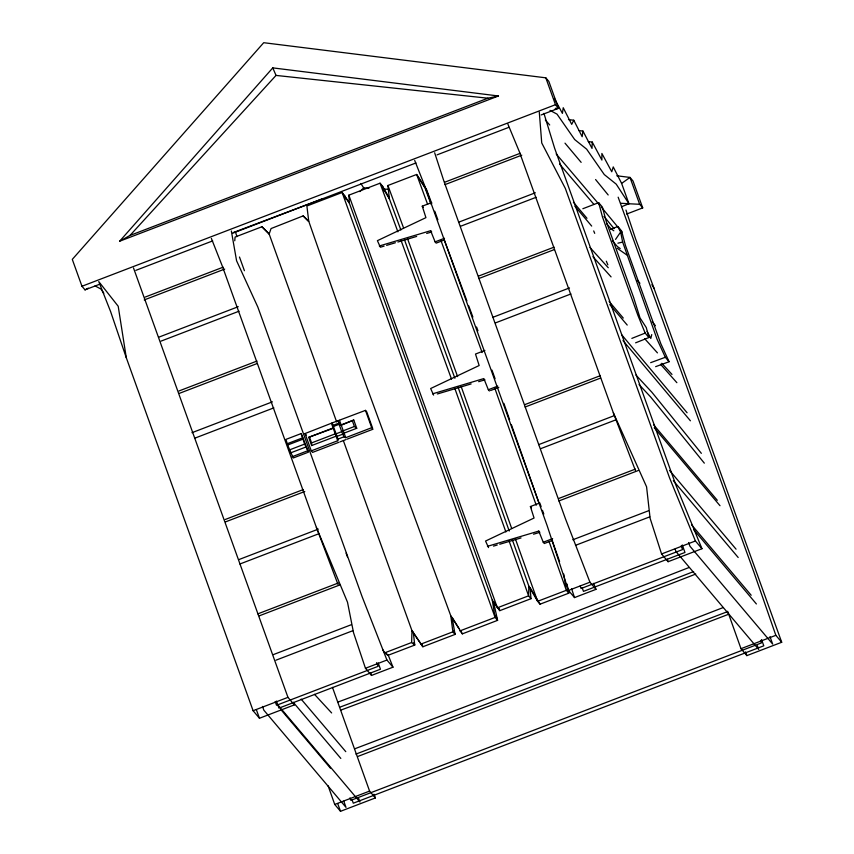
<?xml version="1.0" encoding="UTF-8"?>
<svg xmlns="http://www.w3.org/2000/svg" width="854" height="854" viewBox="0 0 854 854"><rect width="100%" height="100%" fill="white"/><g stroke="black" fill="none" stroke-linecap="round" stroke-linejoin="round"><path stroke-width="1.28" d="M512.347 539.813L528.829 586.143L528.594 595.825L531.017 598.686L499.814 610.653L492.288 600.149L349.35 203.124L342.123 192.492L306.885 206.006L308.753 221.271L362.416 375.034L450.795 615.819L462.345 633.86L497.583 620.346L493.484 601.558L499.814 610.653L498.917 608.165M382.688 649.627L384.77 652.819L387.876 655.37L414.734 645.08L411.628 642.518L411.98 630.711L343.425 440.803M588.278 141.604L592.238 142.063L592.025 148.404L582.951 131.078L579.001 130.598M234.754 240.796L235.085 237.049L261.943 226.758L268.935 233.793M582.951 131.078L582.161 136.725L573.781 120.222L568.486 119.613M332.153 422.943L305.038 433.554L311.272 450.869L337.714 440.739L337.981 439.105L332.153 422.943L365.469 410.379L366.75 411.906L372.547 427.993M651.741 334.587L650.812 338.44L647.129 331.384M336.679 421.993L269.149 233.996L271.06 228.552L303.138 215.902L308.753 221.271M337.714 440.739L331.48 423.413M347.023 439.18L372.995 429.22L371.703 427.705L345.742 437.664L339.497 420.339M573.781 120.222L571.71 124.374L563.224 107.732L562.423 113.379L554.395 98.53M615.574 239.376L620.634 232.032L617.826 226.534L610.535 229.331M119.635 241.234L272.778 67.882L498.448 95.979L119.635 241.234L130 235.437L487.89 98.21L498.448 95.979M130 235.437L276.034 75.419L487.89 98.21M359.908 191.616L363.665 187.837L368.971 188.158M642.71 207.896L639.667 204.298L628.95 203.754L621.627 183.418L629.996 177.418L633.027 181.016L642.71 207.896L626.59 214.066M340.906 425.388L353.769 420.04L356.737 428.281L344.109 433.117M541.158 114.948L558.516 108.298L548.844 81.418L545.802 77.821L263.715 42.7L72.291 259.381L81.963 286.261L85.005 289.858L88.325 288.14M621.531 206.743L628.95 203.754L616.236 184.176L604.28 174.568L586.634 149.151L574.678 139.554L557.032 114.137L550.008 110.369M631.853 338.387L645.165 333.081L648.912 337.522L635.611 342.828M688.997 567.526L480.588 648.837L338.173 701.977M693.672 571.55L481.282 654.41L340.372 706.973M695.764 574.048L482.862 657.11L341.056 710.026M723.242 607.536L573.995 665.319L355.029 748.691M81.963 286.261L555.484 104.7L558.516 108.298L554.865 109.184M85.005 289.858L99.875 284.158M135.818 270.366L212.678 240.903M232.512 233.302L415.962 162.954M437.034 154.873L508.931 127.31M349.35 203.124L348.838 195.171L380.041 183.204L382.464 186.065L389.339 198.107M400.868 229.972L389.403 198.897L387.919 185.489L416.635 174.472L426.69 189.876L431.75 203.551M145.201 297.064L223.182 267.163M444.763 182.201L520.267 153.25M144.241 299.925L224.709 269.074M445.041 184.592L521.794 155.161M384.129 246.112L380.372 247.222L377.404 240.668L425.922 217.653L422.26 206.177L431.665 202.579M159.025 337.084L238.255 306.703M458.587 222.221L535.341 192.79M161.054 341.109L239.045 311.208M460.616 226.246L536.131 197.295M379.315 245.973L430.619 230.708L435.113 241.874L444.507 238.266M444.4 239.974L436.17 243.123L435.113 241.874M582.844 208.728L598.654 202.665L602.412 207.106L606.244 221.474L633.636 297.555L639.998 317.848L646.275 327.573L648.912 337.522M178.998 390.961L256.99 361.061M478.56 276.098L554.075 247.148M179.233 393.406L257.214 363.505M478.795 278.543L554.299 249.592M191.969 432.69L272.426 401.839M492.769 317.357L569.511 287.926M194.616 438.251L273.846 407.87M495.416 322.919L570.931 293.957M484.901 350.439L475.497 354.047L479.158 365.523L430.64 388.527L433.608 395.092M301.195 433.554L304.632 444.091L308.497 452.14L301.195 433.554L285.951 439.394L287.627 445.03L293.264 457.979L307.333 452.588M332.975 425.388L338.953 423.104L338.131 420.648M287.488 443.642L302.722 437.803M333.113 426.605L339.081 424.31L338.953 423.104M287.627 445.03L302.86 439.191M336.081 436.191L311.657 445.564L308.689 437.323L333.113 427.95M341.141 424.876L353.769 420.04M308.689 437.323L332.889 428.462M289.389 449.941L304.632 444.091M311.657 445.564L311.571 442.916L334.875 433.981M342.892 430.907L354.399 426.498L356.737 428.281M335.75 433.939L341.728 431.654L343.948 436.81L345.742 437.664M290.787 452.812L306.031 446.973M336.935 436.394L342.913 434.099M292.196 456.719L307.429 450.869M337.981 439.105L343.948 436.81M339.006 442.255L312.564 452.396L311.272 450.869M340.148 441.817L345.881 439.618M432.551 393.833L483.855 378.568L488.339 389.734L497.743 386.125M490.58 390.534L498.811 387.385M225.275 519.478L303.255 489.577M524.836 404.615L600.341 375.664M225.563 521.869L304.782 491.498M525.125 407.006L600.629 378.055M239.109 559.498L318.328 529.117M538.671 444.635L614.175 415.684M239.899 564.003L319.118 533.633M540.689 448.67L616.204 419.72M488.52 547.595L485.552 541.041L534.06 518.026L530.398 506.55L539.803 502.942L541.137 506.635M257.844 613.855L338.301 583.004M558.644 498.522L635.387 469.092M259.306 615.819L339.764 584.969M558.868 500.956L638.087 470.586M487.453 546.346L538.767 531.081L543.251 542.237L552.655 538.639M552.538 540.347L544.308 543.496L543.251 542.237M273.28 654.634L351.261 624.733M572.842 539.771L648.357 510.82M275.938 660.195L352.681 630.764M575.5 545.332L649.766 516.851M384.77 652.819L411.628 642.518M420.702 644.183L452.887 631.832L455.054 634.415L422.869 646.756L411.98 630.711L422.869 646.756L421.961 644.258M459.868 630.935L495.106 617.421L497.583 620.346L495.8 615.371M661.572 553.958L695.423 540.977L701.967 548.716L668.116 561.697L661.572 553.958L650.107 518.282L646.574 486.801L613.321 412.738L519.296 151.574L507.82 123.926M253.104 710.72L287.958 697.355L294.32 704.892L259.477 718.257L253.104 710.72L126.285 357.709L110.636 311.667L98.754 281.585L118.204 306.255L126.285 357.709M365.459 668.276L386.926 660.046L392.968 667.198L371.501 675.429L365.459 668.276L353.556 632.771L347.514 602.251L316.375 527.377L222.35 266.213L211.365 238.383M568.465 590.445L589.933 582.204L595.975 589.356L574.518 597.586L568.465 590.445L547.168 525.701L425.676 188.254L414.692 160.424M528.829 586.143L537.625 601.323L540.048 604.184L568.764 593.178L567.024 584.008M726.679 611.955L355.958 754.093M357.709 756.495L728.398 614.346M334.736 804.457L369.59 791.092L375.376 797.935L340.522 811.3L334.736 804.457L328.107 785.797M740.994 648.688L775.838 635.323L781.709 642.272L746.866 655.626L740.994 648.688L727.651 611.272M233.345 232.512L321.755 199.078M650.663 362.672L665.319 357.282L669.077 361.722L655.637 366.665M386.638 245.365L395.391 242.76M397.9 242.013L416.667 236.43M426.68 233.452L431.686 231.968L430.619 230.708M437.365 393.972L471.152 383.916M478.656 381.685L484.923 379.827M493.527 546.112L497.274 544.991M499.782 544.244L521.057 537.924M533.569 534.198L539.824 532.33L538.767 531.081M617.901 243.198L622.651 242.066L657.057 339.209L665.319 357.282M555.858 108.159L558.516 108.298M383.563 189.033L388.869 189.353M620.986 203.273L628.95 203.754M616.812 175.785L629.996 177.418L639.667 204.298M95.05 285.887L100.9 289.026L103.836 293.264M617.218 248.279L626.687 254.866M657.452 352.883L644.738 338.76M613.812 230.783L610.93 228.744L606.778 223.833M620.217 248.557L617.335 246.518L612.489 240.785M308.187 221.101L303.138 215.902M261.943 226.758L269.149 233.996M671.981 374.415L661.775 363.292M676.87 382.688L660.505 364.231M639.038 384.578L650.534 396.843L704.326 463.156M635.942 375.066L651.922 392.296L701.358 453.346M314.486 694.323L331.64 712.941M589.954 247.468L608.261 267.729M592.911 256.67L611.08 276.888M621.68 334.789L687.086 412.749M545.343 120.04L549.698 124.962M622.993 340.586L690.416 420.798M559.605 164.075L593.808 204.298M556.178 153.933L599.551 204.971M345.774 751.648L301.12 699.106M609.105 301.441L623.281 318.072M669.557 470.437L736.063 549.175M673.336 480.685L738.187 557.491M751.189 595.249L691.505 524.73M340.821 758.427L293.338 702.415M609.767 304.558L627.22 325.064M330.445 768.184L280.55 709.226M617.826 226.534L621.584 230.975L625.416 245.344L660.804 343.65L669.077 361.722M573.418 202.238L586.965 218.272M574.891 206.188L591.683 226.075M653.577 424.748L717.307 500.295M654.207 427.715L719.997 505.707M422.26 206.177L423.317 207.437M693.896 529.875L756.388 603.959M349.222 202.505L342.123 192.492L495.106 617.421L492.288 600.149M488.339 389.734L489.406 390.983M530.398 506.55L531.466 507.81M305.038 433.554L306.33 435.07M564.996 143.152L581.147 162.356M277.785 704.817L359.961 802.023L358.605 798.276M601.227 206.988L621.99 232.053M603.97 216.393L614.069 228.616M637.404 280.261L639.924 283.293M595.59 179.532L608.176 194.968M652.232 321.638L655.424 325.737M386.35 653.353L387.876 655.37M360.847 183.493L363.665 187.837M458.94 628.373L452.14 617.41L455.054 634.415L453.687 630.668M460.306 630.572L462.345 633.86M540.048 604.184L530.014 587.552L531.017 598.686M389.403 198.897L380.041 183.204L397.9 231.829M651.901 284.702L653.94 288.118L781.709 642.272M592.238 142.063L601.889 160.072L601.878 153.464L611.763 171.75L613.247 166.914L621.627 183.418M272.778 67.882L276.034 75.419M593.701 230.922L594.704 233.345M606.319 261.196L607.834 264.825M645.165 333.081L637.885 315.339L602.486 217.023L598.654 202.665M701.967 548.716L676.133 485.712L554.641 148.276L543.934 113.358M695.423 540.977L669.589 477.973L565.359 188.467L541.735 142.97L539.29 112.12M388.196 655.007L392.968 667.198M386.926 660.046L362.107 596.658L257.876 307.152L236.579 260.758L231.349 230.986M593.658 583.335L595.975 589.356M589.933 582.204L565.423 518.698L443.941 181.251L434.654 152.77M613.321 412.738L635.451 470.575M316.375 527.377L338.003 584.446M653.94 288.118L635.579 238.885L625.971 210.063M430.971 204.01L424.982 187.859L416.635 174.472L427.63 204.362M444.326 240.049L466.892 300.928M468.739 305.892L472.881 317.08M476.564 327.018L477.952 330.744M440.92 240.476L482.168 352.563M387.919 185.489L403.536 227.869M407.668 239.088L457.627 376.625M404.529 239.921L454.894 378.269M382.464 186.065L384.289 191.061M401.102 240.561L451.531 379.144M618.157 197.189L754.178 572.917L775.838 635.323M745.499 651.901L746.866 655.626M374.02 794.231L375.376 797.935M337.778 803.785L340.522 811.3M293.424 702.404L294.32 704.892M133.512 267.975L287.958 697.355M256.36 709.695L259.477 718.257M769.977 636.604L772.678 644.097L689.979 546.261L688.623 542.514M761.544 639.561L763.796 645.805L353.289 803.208L351.944 799.461M760.476 640.447L761.373 642.945L350.866 800.347L349.969 797.849M757.381 645.699L758.726 649.446L676.026 551.609L675.13 549.111M545.802 77.821L555.484 104.7M682.271 544.959L684.972 552.453L583.463 591.374L582.118 587.627M681.204 545.845L682.549 549.592L581.051 588.513L580.154 586.015M434.761 211.194L437.867 219.809M491.989 370.124L495.085 378.738M542.461 510.329L543.795 514.023M348.838 195.171L497.391 607.792L528.594 595.825L508.995 540.721M344.6 195.417L345.955 199.174M365.469 410.379L371.703 427.705M352.414 420.979L354.399 426.498M339.081 424.31L341.728 431.654M309.586 437.397L311.571 442.916M239.472 257.011L244.415 270.718M346.083 553.125L347.439 556.883M378.215 662.971L380.457 669.216L278.959 708.137L276.44 701.07M376.689 662.608L378.044 666.355L276.536 705.265L275.191 701.518M332.473 687.363L369.59 791.092M343.756 801.127L346.009 807.372L263.833 710.165L262.488 706.418M413.827 642.571L414.734 645.08L413.325 632.302M461.203 386.67L511.706 528.519M515.282 538.564L537.625 601.323L566.341 590.317L568.764 593.178L567.44 589.42M458.011 387.033L509.23 531.049M454.648 387.908L505.878 531.946M503.871 403.355L509.624 419.677M511.386 424.694L539.248 503.775M552.079 540.176L559.594 561.516M494.594 387.588L536.227 505.216M549.069 541.511L566.341 590.317L563.768 574.059M370.668 672.941L371.501 675.429M571.646 588.876L574.518 597.586M235.352 231.68L236.964 236.643M667.316 559.199L668.116 561.697M620.634 232.032L622.651 242.066M450.795 615.819L452.887 631.832"/></g></svg>
